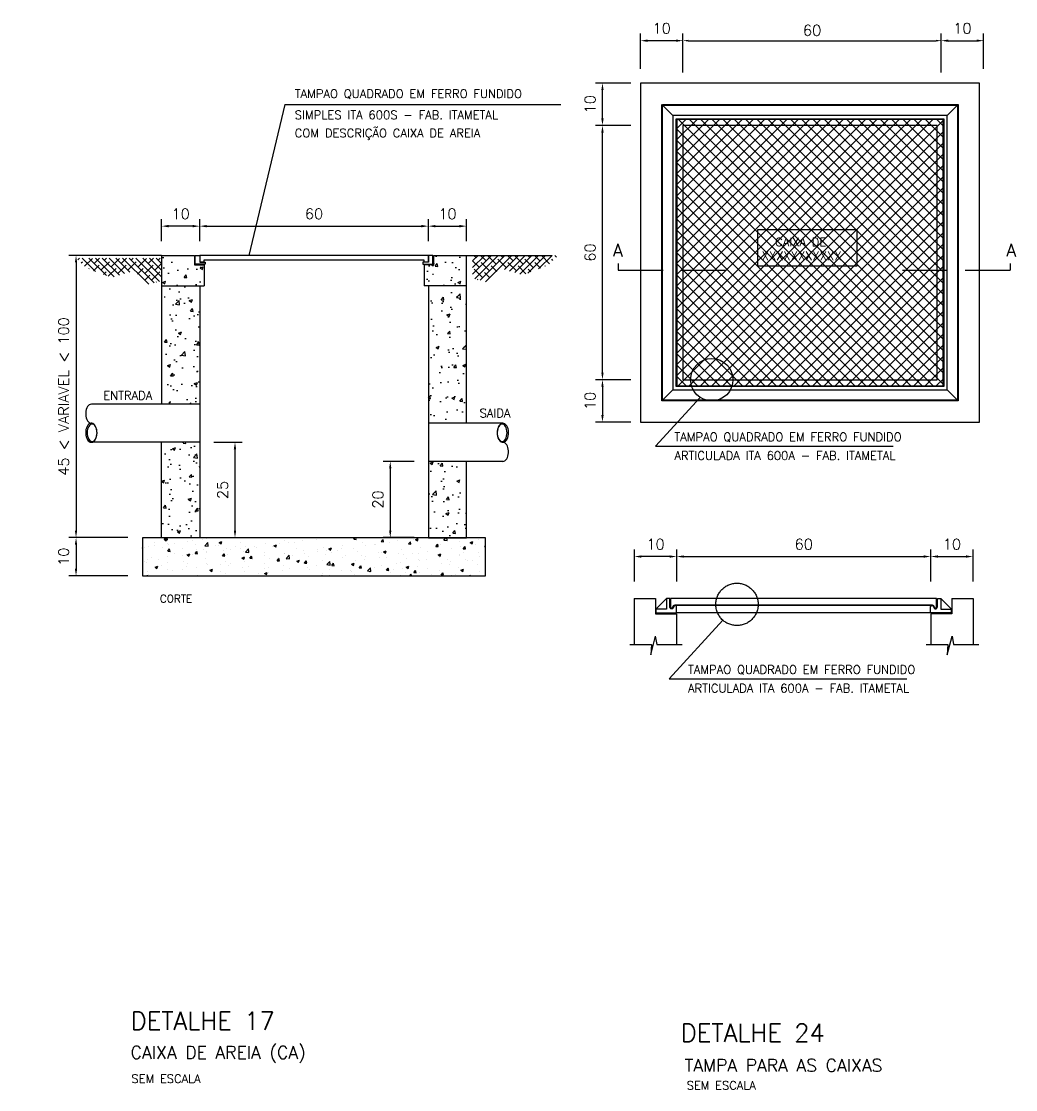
# Model space of a CAD drawing. Header units: millimetres. Extents: x -8 to 5830, y -596 to 3598.
# Drawn here: x 3071 to 4480, y 2086 to 3598 of the extents above; entities that cross this region are included whole.
import ezdxf
from ezdxf.enums import TextEntityAlignment as Align

# ---------------------------------------------------------------- set-up
doc = ezdxf.new("R2010")
doc.units = ezdxf.units.MM
doc.linetypes.add('HIDDEN', pattern=[9.525, 6.35, -3.175])
doc.layers.get('0').update_dxf_attribs({"color": 9})
for name, color, linetype in [('0_1', 1, 'Continuous'), ('1', 8, 'Continuous'), ('_CARIMBO', 7, 'Continuous'), ('ARQ', 8, 'Continuous'), ('COTA', 8, 'Continuous'), ('DETALHES', 1, 'Continuous'), ('HACH1', 7, 'Continuous'), ('HATCH', 113, 'Continuous'), ('INSTALAÇÕES', 7, 'Continuous'), ('SIMB', 1, 'Continuous'), ('texto', 1, 'Continuous'), ('TEXTOS', 2, 'Continuous')]:
    doc.layers.add(name, color=color, linetype=linetype)
doc.styles.add('MONOTXT', font='ROMANS', dxfattribs={"height": 2})
doc.styles.add('ROMANS', font='romans')
doc.dimstyles.new('100', dxfattribs={"dimscale": 0, "dimtxt": 15, "dimasz": 7.5, "dimexe": 7.5, "dimexo": 15, "dimgap": 5, "dimtad": 1, "dimdec": 0, "dimzin": 12, "dimdsep": 46, "dimtxsty": 'ROMANS', "dimcen": 0.15, "dimdle": 8, "dimclrd": 8, "dimclre": 8, "dimclrt": 7, "dimadec": 0, "dimazin": 0, "dimtfac": 1, "dimtdec": 0, "dimtmove": 0, "dimatfit": 3, "dimfxl": 1, "dimtolj": 1, "dimtzin": 0, "dimarcsym": 0})

# ---------------------------------------------------------------- blocks, each defined once
blk = doc.blocks.new('*X35')
at = {"color": 0}
for p, q in [((46.73, 50.71), (47.17, 51.17)), ((46.73, 50.71), (47.62, 50.57)), ((46.77, 50.66), (47.47, 50.93)), ((46.77, 50.66), (47.27, 50.32)), ((47.27, 50.32), (47.47, 50.93)), ((47.62, 50.57), (47.55, 51.17)), ((56.78, 50.65), (56.78, 50.65)), ((57.96, 50.95), (57.96, 50.95)), ((60.57, 51.15), (60.57, 51.15)), ((72.67, 51), (72.67, 51)), ((78.36, 50.42), (78.36, 50.42)), ((83.15, 50.52), (83.15, 50.52)), ((83.41, 51.06), (83.41, 51.06)), ((86.73, 50.81), (86.73, 50.81)), ((96.49, 50.76), (96.83, 51.17)), ((96.49, 50.76), (97.09, 50.71)), ((97.09, 50.71), (97, 51.17)), ((98.76, 51.17), (98.79, 51.15)), ((98.79, 51.15), (98.79, 51.17)), ((103.66, 50.14), (104.14, 50.71)), ((103.86, 50.57), (103.86, 50.57)), ((104.26, 50.08), (104.14, 50.71)), ((112.05, 50.73), (112.05, 50.73)), ((112.66, 50.68), (113.36, 50.95)), ((112.66, 50.68), (113.16, 50.34)), ((113.16, 50.34), (113.36, 50.95)), ((114.55, 51.06), (114.55, 51.06)), ((120.11, 50.52), (120.74, 51.17)), ((120.11, 50.52), (121, 50.38)), ((121, 50.38), (120.91, 51.17)), ((129.3, 50.68), (129.3, 50.68)), ((41.09, 48.21), (41.04, 48.48)), ((41.04, 48.21), (41.09, 48.21)), ((41.67, 48.66), (41.67, 48.66)), ((42.58, 48.85), (42.58, 48.85)), ((44.15, 49.84), (44.15, 49.84)), ((44.17, 48.99), (44.17, 48.99)), ((46.25, 48.49), (46.25, 48.49)), ((47.67, 47.63), (48.15, 48.21)), ((47.67, 47.63), (48.27, 47.58)), ((47.72, 49.56), (47.72, 49.56)), ((47.96, 49.49), (47.96, 49.49)), ((48.27, 47.58), (48.15, 48.21)), ((49.48, 49.61), (49.48, 49.61)), ((51.59, 48.27), (51.59, 48.27)), ((52.77, 50.2), (52.77, 50.2)), ((54.28, 50.32), (54.28, 50.32)), ((54.82, 49.39), (54.82, 49.39)), ((55.18, 48), (55.18, 48)), ((56.93, 48.04), (56.93, 48.04)), ((57.41, 49.05), (58.18, 49.86)), ((57.41, 49.05), (58.29, 48.91)), ((57.84, 47.62), (57.84, 47.62)), ((58.29, 48.91), (58.18, 49.86)), ((60.16, 49.16), (60.16, 49.16)), ((61.01, 49), (61.01, 49)), ((61.15, 49.86), (61.85, 50.13)), ((61.15, 49.86), (61.64, 49.52)), ((61.64, 49.52), (61.85, 50.13)), ((62.27, 47.82), (62.27, 47.82)), ((62.98, 48.32), (62.98, 48.32)), ((64.25, 48.03), (64.25, 48.03)), ((65.5, 48.94), (65.5, 48.94)), ((66.76, 48.36), (66.76, 48.36)), ((66.84, 50), (66.84, 50)), ((68.03, 48.96), (68.03, 48.96)), ((68.08, 47.4), (68.86, 48.21)), ((68.97, 47.26), (68.86, 48.21)), ((69.24, 47.81), (69.24, 47.81)), ((70.54, 48.86), (70.54, 48.86)), ((70.84, 48.71), (70.84, 48.71)), ((73.22, 49.71), (73.22, 49.71)), ((75.07, 48.81), (75.07, 48.81)), ((75.52, 49.06), (76.22, 49.33)), ((75.52, 49.06), (76.01, 48.72)), ((76.01, 48.72), (76.22, 49.33)), ((76.17, 48.48), (76.17, 48.48)), ((76.86, 49.69), (76.86, 49.69)), ((79.36, 50.02), (79.36, 50.02)), ((80.9, 49.81), (80.9, 49.81)), ((81.51, 48.26), (81.51, 48.26)), ((83.29, 47.73), (83.29, 47.73)), ((86.85, 48.03), (86.85, 48.03)), ((88.48, 48.48), (88.48, 48.48)), ((89.34, 47.74), (89.34, 47.74)), ((89.89, 48.26), (90.59, 48.52)), ((89.89, 48.26), (90.39, 47.92)), ((90.39, 47.92), (90.59, 48.52)), ((92.19, 47.81), (92.19, 47.81)), ((93.13, 48.24), (93.13, 48.24)), ((93.61, 49.18), (93.61, 49.18)), ((96.38, 48.31), (96.38, 48.31)), ((98.66, 49.82), (98.66, 49.82)), ((99.44, 49.07), (99.44, 49.07)), ((101.94, 49.4), (101.94, 49.4)), ((102.22, 49.31), (102.22, 49.31)), ((103.66, 50.14), (104.26, 50.08)), ((104.26, 47.46), (104.96, 47.72)), ((104.76, 47.12), (104.96, 47.72)), ((105.73, 49.9), (105.73, 49.9)), ((108.05, 50.31), (108.05, 50.31)), ((108.87, 47.95), (108.87, 47.95)), ((110.83, 49.51), (111.32, 50.08)), ((110.83, 49.51), (111.43, 49.46)), ((111.43, 49.46), (111.32, 50.08)), ((113.92, 48.59), (113.92, 48.59)), ((118.01, 48.88), (118.49, 49.45)), ((118.01, 48.88), (118.6, 48.83)), ((118.6, 48.83), (118.49, 49.45)), ((119.12, 49.34), (119.12, 49.34)), ((122.02, 48.44), (122.02, 48.44)), ((124.25, 50.04), (124.25, 50.04)), ((124.53, 48.77), (124.53, 48.77)), ((125.18, 48.25), (125.66, 48.83)), ((125.18, 48.25), (125.78, 48.2)), ((125.78, 48.2), (125.66, 48.83)), ((127.03, 49.88), (127.73, 50.15)), ((127.03, 49.88), (127.53, 49.54)), ((127.53, 49.54), (127.73, 50.15)), ((128.31, 49.27), (128.31, 49.27)), ((130.79, 48.86), (131.04, 49.13)), ((130.79, 48.86), (131.04, 48.82)), ((130.96, 48.35), (130.96, 48.35)), ((41.54, 45.04), (41.54, 45.04)), ((42.46, 45.53), (42.46, 45.53)), ((43.51, 46), (43.51, 46)), ((45.33, 45.54), (45.33, 45.54)), ((47.6, 46.23), (47.6, 46.23)), ((49.35, 47), (49.35, 47)), ((51.65, 46.37), (51.65, 46.37)), ((52.65, 46.87), (52.65, 46.87)), ((52.74, 46.63), (53.44, 46.9)), ((52.74, 46.63), (53.24, 46.3)), ((53.24, 46.3), (53.44, 46.9)), ((54.15, 46.7), (54.15, 46.7)), ((54.84, 47.01), (55.32, 47.58)), ((54.84, 47.01), (55.44, 46.95)), ((55.44, 46.95), (55.32, 47.58)), ((57.57, 45.8), (57.57, 45.8)), ((57.94, 47.2), (57.94, 47.2)), ((62.01, 46.38), (62.5, 46.95)), ((62.01, 46.38), (62.61, 46.33)), ((62.61, 46.33), (62.5, 46.95)), ((62.85, 44.99), (62.85, 44.99)), ((63.41, 46.8), (63.41, 46.8)), ((67.12, 45.83), (67.82, 46.1)), ((67.12, 45.83), (67.61, 45.5)), ((67.61, 47.59), (67.61, 47.59)), ((67.61, 45.5), (67.82, 46.1)), ((67.91, 45.63), (67.91, 45.63)), ((67.91, 44.92), (67.91, 44.92)), ((68.08, 47.4), (68.97, 47.26)), ((69.19, 45.75), (69.67, 46.33)), ((69.19, 45.75), (69.78, 45.7)), ((69.78, 45.7), (69.67, 46.33)), ((72.95, 47.37), (72.95, 47.37)), ((73.1, 46.38), (73.1, 46.38)), ((74.23, 45.75), (74.23, 45.75)), ((76.36, 45.12), (76.84, 45.7)), ((76.36, 45.12), (76.96, 45.07)), ((76.73, 46.08), (76.73, 46.08)), ((76.96, 45.07), (76.84, 45.7)), ((78.23, 47.09), (78.23, 47.09)), ((78.28, 47.14), (78.28, 47.14)), ((78.75, 45.74), (79.53, 46.55)), ((78.75, 45.74), (79.64, 45.6)), ((78.89, 45.31), (78.89, 45.31)), ((79.64, 45.6), (79.53, 46.55)), ((80.52, 46.58), (80.52, 46.58)), ((81.49, 45.03), (82.19, 45.3)), ((81.49, 45.03), (81.98, 44.7)), ((81.98, 44.7), (82.19, 45.3)), ((83.53, 44.5), (84.01, 45.07)), ((83.62, 46.92), (83.62, 46.92)), ((84.13, 44.44), (84.01, 45.07)), ((84.72, 46.31), (84.72, 46.31)), ((86.83, 47.41), (86.83, 47.41)), ((88.36, 45.15), (88.36, 45.15)), ((88.96, 46.69), (88.96, 46.69)), ((89.42, 44.09), (90.2, 44.9)), ((90.31, 43.95), (90.2, 44.9)), ((90.55, 47.31), (90.55, 47.31)), ((93.49, 45.85), (93.49, 45.85)), ((94.3, 46.46), (94.3, 46.46)), ((96.81, 45.13), (96.81, 45.13)), ((97.53, 47.58), (97.53, 47.58)), ((98.54, 46.49), (98.54, 46.49)), ((99.31, 45.45), (99.31, 45.45)), ((99.64, 46.24), (99.64, 46.24)), ((102.87, 47.36), (102.87, 47.36)), ((103.1, 45.95), (103.1, 45.95)), ((103.74, 47.24), (103.74, 47.24)), ((104.26, 47.46), (104.76, 47.12)), ((104.97, 46.01), (104.97, 46.01)), ((108.2, 47.13), (108.2, 47.13)), ((109.42, 46.78), (109.42, 46.78)), ((110.31, 45.79), (110.31, 45.79)), ((111.92, 47.11), (111.92, 47.11)), ((113.47, 45.35), (113.47, 45.35)), ((113.54, 46.91), (113.54, 46.91)), ((113.8, 45.26), (113.8, 45.26)), ((115.65, 45.56), (115.65, 45.56)), ((115.71, 47.61), (115.71, 47.61)), ((118.63, 46.65), (119.33, 46.92)), ((118.63, 46.65), (119.13, 46.32)), ((118.88, 46.68), (118.88, 46.68)), ((118.99, 46.01), (118.99, 46.01)), ((119.13, 46.32), (119.33, 46.92)), ((119.3, 46.35), (119.3, 46.35)), ((120.99, 45.34), (120.99, 45.34)), ((121.9, 44.83), (121.9, 44.83)), ((124.13, 46.71), (124.13, 46.71)), ((124.22, 46.45), (124.22, 46.45)), ((125.13, 47.35), (125.13, 47.35)), ((125.68, 45.33), (125.68, 45.33)), ((126.33, 45.11), (126.33, 45.11)), ((127.53, 45.15), (127.53, 45.15)), ((129.18, 47.35), (129.18, 47.35)), ((129.56, 46.23), (129.56, 46.23)), ((42.16, 44.75), (42.16, 44.75)), ((42.34, 42.2), (42.34, 42.2)), ((44.34, 43.41), (45.04, 43.68)), ((44.34, 43.41), (44.84, 43.07)), ((44.84, 43.07), (45.04, 43.68)), ((45.91, 43.8), (45.91, 43.8)), ((47.48, 42.9), (47.48, 42.9)), ((47.49, 44.53), (47.49, 44.53)), ((49.02, 42.43), (49.02, 42.43)), ((51.52, 42.76), (51.52, 42.76)), ((51.74, 44.8), (51.74, 44.8)), ((52.53, 43.54), (52.53, 43.54)), ((52.83, 44.3), (52.83, 44.3)), ((55.31, 43.26), (55.31, 43.26)), ((57.72, 44.29), (57.72, 44.29)), ((58.17, 44.08), (58.17, 44.08)), ((58.71, 42.61), (59.41, 42.88)), ((58.71, 42.61), (59.21, 42.27)), ((59.21, 42.27), (59.41, 42.88)), ((61.39, 42.3), (61.39, 42.3)), ((61.62, 44.09), (61.62, 44.09)), ((63.51, 43.85), (63.51, 43.85)), ((64.13, 44.42), (64.13, 44.42)), ((67.22, 43.31), (67.22, 43.31)), ((67.78, 42.31), (67.78, 42.31)), ((68.85, 43.63), (68.85, 43.63)), ((72.98, 43.06), (72.98, 43.06)), ((73.06, 44.31), (73.06, 44.31)), ((73.08, 41.81), (73.78, 42.07)), ((73.58, 41.47), (73.78, 42.07)), ((74.1, 42.14), (74.1, 42.14)), ((74.19, 43.4), (74.19, 43.4)), ((77.89, 42.63), (77.89, 42.63)), ((78.11, 43.76), (78.11, 43.76)), ((79.52, 43.18), (79.52, 43.18)), ((83.16, 44.4), (83.16, 44.4)), ((83.53, 44.5), (84.13, 44.44)), ((84.2, 43.47), (84.2, 43.47)), ((84.86, 42.95), (84.86, 42.95)), ((86.71, 43.8), (86.71, 43.8)), ((89.42, 44.09), (90.31, 43.95)), ((90.2, 42.72), (90.2, 42.72)), ((90.49, 44.29), (90.49, 44.29)), ((90.7, 43.87), (91.19, 44.44)), ((90.7, 43.87), (91.3, 43.82)), ((91.3, 43.82), (91.19, 44.44)), ((93.37, 42.52), (93.37, 42.52)), ((95.54, 42.5), (95.54, 42.5)), ((95.86, 44.23), (96.56, 44.5)), ((95.86, 44.23), (96.36, 43.89)), ((95.97, 42.34), (95.97, 42.34)), ((96.36, 43.89), (96.56, 44.5)), ((97.88, 43.24), (98.36, 43.82)), ((97.88, 43.24), (98.47, 43.19)), ((98.47, 43.19), (98.36, 43.82)), ((98.42, 43.16), (98.42, 43.16)), ((100.1, 42.43), (100.87, 43.24)), ((100.1, 42.43), (100.98, 42.29)), ((100.98, 42.29), (100.87, 43.24)), ((100.88, 42.27), (100.88, 42.27)), ((101.8, 43.34), (101.8, 43.34)), ((103.62, 43.91), (103.62, 43.91)), ((105.05, 42.61), (105.53, 43.19)), ((105.05, 42.61), (105.65, 42.56)), ((105.65, 42.56), (105.53, 43.19)), ((106.21, 42.05), (106.21, 42.05)), ((106.79, 42.84), (106.79, 42.84)), ((107.63, 44.35), (107.63, 44.35)), ((108.75, 44.62), (108.75, 44.62)), ((109.29, 43.17), (109.29, 43.17)), ((110.03, 42.15), (110.03, 42.15)), ((110.23, 43.43), (110.93, 43.7)), ((110.23, 43.43), (110.73, 43.09)), ((110.73, 43.09), (110.93, 43.7)), ((112.22, 41.99), (112.7, 42.56)), ((112.82, 41.93), (112.7, 42.56)), ((113.08, 43.67), (113.08, 43.67)), ((115.86, 43.15), (115.86, 43.15)), ((118.87, 42.68), (118.87, 42.68)), ((119.39, 44.5), (119.39, 44.5)), ((121.69, 44.15), (121.69, 44.15)), ((124.01, 43.38), (124.01, 43.38)), ((124.6, 42.63), (125.3, 42.9)), ((124.6, 42.63), (125.1, 42.29)), ((125.1, 42.29), (125.3, 42.9)), ((129.06, 44.02), (129.06, 44.02)), ((129.37, 42.22), (129.37, 42.22)), ((42.24, 41.17), (42.37, 41.31)), ((42.39, 41.17), (42.37, 41.31)), ((42.7, 41.6), (42.7, 41.6)), ((55.56, 41.3), (55.56, 41.3)), ((62.73, 41.67), (62.73, 41.67)), ((71.6, 41.81), (71.6, 41.81)), ((73.08, 41.81), (73.58, 41.47)), ((87.87, 41.17), (88.16, 41.27)), ((88.12, 41.17), (88.16, 41.27)), ((88.24, 41.82), (88.24, 41.82)), ((90.14, 41.34), (90.14, 41.34)), ((94.18, 41.18), (94.18, 41.18)), ((96.68, 41.51), (96.68, 41.51)), ((100.47, 42.01), (100.47, 42.01)), ((108.63, 41.29), (108.63, 41.29)), ((111.14, 41.17), (111.55, 41.59)), ((111.55, 41.82), (111.55, 41.82)), ((111.6, 41.17), (111.55, 41.59)), ((112.22, 41.99), (112.82, 41.93)), ((113.68, 41.93), (113.68, 41.93)), ((116.89, 41.6), (116.89, 41.6)), ((119.39, 41.36), (119.88, 41.93)), ((119.39, 41.36), (119.99, 41.31)), ((119.99, 41.31), (119.88, 41.93)), ((122.23, 41.37), (122.23, 41.37)), ((123.05, 41.38), (123.05, 41.38)), ((126.93, 41.17), (127.05, 41.3)), ((127.07, 41.17), (127.05, 41.3))]:
    blk.add_line(p, q, dxfattribs=at)
blk = doc.blocks.new('*D40')
at = {"layer": 'DEFPOINTS', "color": 0, "transparency": 16777216}
for p in [(3647.8, 2975.2), (3593.8, 2867.2), (3647.8, 2867.2)]:
    blk.add_point(p, dxfattribs=at)
at = {"layer": 'DETALHES', "color": 10, "lineweight": -2, "transparency": 16777216}
for p, q in [((3627.8, 2975.2), (3583.8, 2975.2)), ((3593.8, 2965.2), (3593.8, 2877.2)), ((3627.8, 2867.2), (3583.8, 2867.2))]:
    blk.add_line(p, q, dxfattribs=at)
at = {"layer": 'DETALHES', "color": 10, "transparency": 16777216}
for points in [[(3592.1, 2965.2), (3595.4, 2965.2), (3593.8, 2975.2)], [(3592.1, 2877.2), (3595.4, 2877.2), (3593.8, 2867.2)]]:
    blk.add_solid(points, dxfattribs=at)
at = {"layer": 'DETALHES', "color": 7, "transparency": 16777216, "insert": (3576.3, 2921.2), "char_height": 15, "attachment_point": 5, "rotation": 90, "style": 'ROMANS'}
blk.add_mtext('\\A1;20', dxfattribs=at)
blk = doc.blocks.new('*D41')
at = {"layer": 'COTA', "color": 10, "lineweight": -2, "ltscale": 10, "transparency": 16777216}
for p, q in [((3213.5, 3266.8), (3138.6, 3266.8)), ((3148.6, 3256.8), (3148.6, 2877.2)), ((3221.8, 2867.2), (3138.6, 2867.2))]:
    blk.add_line(p, q, dxfattribs=at)
at = {"layer": 'COTA', "color": 10, "ltscale": 10, "transparency": 16777216}
for points in [[(3146.9, 3256.8), (3150.2, 3256.8), (3148.6, 3266.8)], [(3146.9, 2877.2), (3150.2, 2877.2), (3148.6, 2867.2)]]:
    blk.add_solid(points, dxfattribs=at)
at = {"layer": 'DEFPOINTS', "color": 0, "ltscale": 10, "transparency": 16777216}
for p in [(3233.5, 3266.8), (3148.6, 2867.2), (3241.8, 2867.2)]:
    blk.add_point(p, dxfattribs=at)
at = {"layer": 'COTA', "color": 7, "ltscale": 10, "transparency": 16777216, "insert": (3131.1, 3067), "char_height": 15, "attachment_point": 5, "rotation": 90, "style": 'ROMANS'}
blk.add_mtext('\\A1;45 < VARIAVEL < 100', dxfattribs=at)
blk = doc.blocks.new('*D42')
at = {"layer": 'COTA', "color": 10, "lineweight": -2, "ltscale": 10, "transparency": 16777216}
for p, q in [((3343.8, 3002.2), (3383.8, 3002.2)), ((3373.8, 2992.2), (3373.8, 2877.2)), ((3343.8, 2867.2), (3383.8, 2867.2))]:
    blk.add_line(p, q, dxfattribs=at)
at = {"layer": 'COTA', "color": 10, "ltscale": 10, "transparency": 16777216}
for points in [[(3372.1, 2992.2), (3375.5, 2992.2), (3373.8, 3002.2)], [(3372.1, 2877.2), (3375.5, 2877.2), (3373.8, 2867.2)]]:
    blk.add_solid(points, dxfattribs=at)
at = {"layer": 'DEFPOINTS', "color": 0, "ltscale": 10, "transparency": 16777216}
for p in [(3323.8, 3002.2), (3323.8, 2867.2), (3373.8, 2867.2)]:
    blk.add_point(p, dxfattribs=at)
at = {"layer": 'COTA', "color": 7, "ltscale": 10, "transparency": 16777216, "insert": (3356.3, 2934.7), "char_height": 15, "attachment_point": 5, "rotation": 90, "style": 'ROMANS'}
blk.add_mtext('\\A1;25', dxfattribs=at)
blk = doc.blocks.new('*D43')
at = {"layer": 'COTA', "color": 10, "lineweight": -2, "ltscale": 10, "transparency": 16777216}
for p, q in [((3221.8, 2867.2), (3138.6, 2867.2)), ((3148.6, 2857.2), (3148.6, 2823.2)), ((3221.8, 2813.2), (3138.6, 2813.2))]:
    blk.add_line(p, q, dxfattribs=at)
at = {"layer": 'COTA', "color": 10, "ltscale": 10, "transparency": 16777216}
for points in [[(3146.9, 2857.2), (3150.2, 2857.2), (3148.6, 2867.2)], [(3146.9, 2823.2), (3150.2, 2823.2), (3148.6, 2813.2)]]:
    blk.add_solid(points, dxfattribs=at)
at = {"layer": 'DEFPOINTS', "color": 0, "ltscale": 10, "transparency": 16777216}
for p in [(3241.8, 2867.2), (3148.6, 2813.2), (3241.8, 2813.2)]:
    blk.add_point(p, dxfattribs=at)
at = {"layer": 'COTA', "color": 7, "ltscale": 10, "transparency": 16777216, "insert": (3131.1, 2840.2), "char_height": 15, "attachment_point": 5, "rotation": 90, "style": 'ROMANS'}
blk.add_mtext('\\A1;10', dxfattribs=at)
blk = doc.blocks.new('*X36')
at = {"color": 0}
for p, q in [((140.54, 462.28), (145.49, 467.22)), ((140.54, 464.05), (143.72, 467.22)), ((140.54, 465.81), (141.96, 467.22)), ((142.31, 464.04), (140.54, 465.8)), ((141.42, 466.69), (140.89, 467.22)), ((141.1, 461.07), (147.26, 467.22)), ((142.51, 460.7), (149.03, 467.22)), ((144.07, 465.81), (142.65, 467.22)), ((144.96, 463.15), (142.75, 465.36)), ((143.91, 460.34), (150.79, 467.22)), ((146.72, 464.92), (144.51, 467.13)), ((149.38, 464.04), (147.17, 466.25)), ((148.49, 466.69), (147.96, 467.22)), ((148.88, 463.54), (152.56, 467.22)), ((151.14, 465.81), (149.73, 467.22)), ((152.03, 463.15), (149.82, 465.36)), ((150.23, 463.13), (154.33, 467.22)), ((151.59, 462.72), (156.1, 467.22)), ((153.8, 464.92), (151.59, 467.13)), ((152.95, 462.31), (157.87, 467.22)), ((156.45, 464.04), (154.24, 466.25)), ((155.01, 462.6), (159.63, 467.22)), ((155.56, 466.69), (155.03, 467.22)), ((158.22, 465.81), (156.8, 467.22)), ((158.38, 463.87), (156.89, 465.36)), ((157.85, 463.67), (161.4, 467.22)), ((160.73, 465.06), (158.66, 467.13)), ((161.63, 465.92), (161.31, 466.25)), ((162.54, 466.78), (162.1, 467.22)), ((143.19, 461.39), (140.98, 463.6)), ((145.04, 461.31), (143.63, 462.71)), ((146.89, 462.99), (145.4, 464.48)), ((154.53, 462.42), (152.47, 464.48)), ((155.81, 462.9), (155.12, 463.6)), ((159.66, 464.36), (159.54, 464.48)), ((141.96, 460.85), (141.86, 460.95))]:
    blk.add_line(p, q, dxfattribs=at)
blk = doc.blocks.new('*D37')
at = {"layer": 'COTA', "color": 10, "lineweight": -2, "ltscale": 10, "transparency": 16777216}
for p, q in [((3323.8, 3286.8), (3323.8, 3318.2)), ((3647.8, 3286.8), (3647.8, 3318.2)), ((3333.8, 3308.2), (3637.8, 3308.2))]:
    blk.add_line(p, q, dxfattribs=at)
at = {"layer": 'COTA', "color": 10, "ltscale": 10, "transparency": 16777216}
for points in [[(3333.8, 3309.9), (3333.8, 3306.5), (3323.8, 3308.2)], [(3637.8, 3309.9), (3637.8, 3306.5), (3647.8, 3308.2)]]:
    blk.add_solid(points, dxfattribs=at)
at = {"layer": 'DEFPOINTS', "color": 0, "ltscale": 10, "transparency": 16777216}
for p in [(3647.8, 3308.2), (3323.8, 3266.8), (3647.8, 3266.8)]:
    blk.add_point(p, dxfattribs=at)
at = {"layer": 'COTA', "color": 7, "ltscale": 10, "transparency": 16777216, "insert": (3485.8, 3325.7), "char_height": 15, "attachment_point": 5, "style": 'ROMANS'}
blk.add_mtext('\\A1;60', dxfattribs=at)
blk = doc.blocks.new('*D38')
at = {"layer": 'COTA', "color": 10, "lineweight": -2, "ltscale": 10, "transparency": 16777216}
for p, q in [((3269.8, 3286.8), (3269.8, 3318.2)), ((3323.8, 3286.8), (3323.8, 3318.2)), ((3313.8, 3308.2), (3279.8, 3308.2))]:
    blk.add_line(p, q, dxfattribs=at)
at = {"layer": 'COTA', "color": 10, "ltscale": 10, "transparency": 16777216}
for points in [[(3279.8, 3309.9), (3279.8, 3306.5), (3269.8, 3308.2)], [(3313.8, 3309.9), (3313.8, 3306.5), (3323.8, 3308.2)]]:
    blk.add_solid(points, dxfattribs=at)
at = {"layer": 'DEFPOINTS', "color": 0, "ltscale": 10, "transparency": 16777216}
for p in [(3269.8, 3308.2), (3269.8, 3266.8), (3323.8, 3266.8)]:
    blk.add_point(p, dxfattribs=at)
at = {"layer": 'COTA', "color": 7, "ltscale": 10, "transparency": 16777216, "insert": (3296.8, 3325.7), "char_height": 15, "attachment_point": 5, "style": 'ROMANS'}
blk.add_mtext('\\A1;10', dxfattribs=at)
blk = doc.blocks.new('*D39')
at = {"layer": 'COTA', "color": 10, "lineweight": -2, "ltscale": 10, "transparency": 16777216}
for p, q in [((3647.8, 3286.8), (3647.8, 3318.2)), ((3701.8, 3286.8), (3701.8, 3318.2)), ((3657.8, 3308.2), (3691.8, 3308.2))]:
    blk.add_line(p, q, dxfattribs=at)
at = {"layer": 'COTA', "color": 10, "ltscale": 10, "transparency": 16777216}
for points in [[(3657.8, 3309.9), (3657.8, 3306.5), (3647.8, 3308.2)], [(3691.8, 3309.9), (3691.8, 3306.5), (3701.8, 3308.2)]]:
    blk.add_solid(points, dxfattribs=at)
at = {"layer": 'DEFPOINTS', "color": 0, "ltscale": 10, "transparency": 16777216}
for p in [(3701.8, 3308.2), (3647.8, 3266.8), (3701.8, 3266.8)]:
    blk.add_point(p, dxfattribs=at)
at = {"layer": 'COTA', "color": 7, "ltscale": 10, "transparency": 16777216, "insert": (3674.8, 3325.7), "char_height": 15, "attachment_point": 5, "style": 'ROMANS'}
blk.add_mtext('\\A1;10', dxfattribs=at)
blk = doc.blocks.new('*D44')
at = {"layer": 'COTA', "color": 10, "lineweight": -2, "ltscale": 10, "transparency": 16777216}
for p, q in [((3934.4, 3450.8), (3884.4, 3450.8)), ((3894.4, 3100.8), (3894.4, 3440.8)), ((3934.4, 3090.8), (3884.4, 3090.8))]:
    blk.add_line(p, q, dxfattribs=at)
at = {"layer": 'COTA', "color": 10, "ltscale": 10, "transparency": 16777216}
for points in [[(3892.8, 3440.8), (3896.1, 3440.8), (3894.4, 3450.8)], [(3892.8, 3100.8), (3896.1, 3100.8), (3894.4, 3090.8)]]:
    blk.add_solid(points, dxfattribs=at)
at = {"layer": 'DEFPOINTS', "color": 0, "ltscale": 10, "transparency": 16777216}
for p in [(3894.4, 3450.8), (3954.4, 3450.8), (3954.4, 3090.8)]:
    blk.add_point(p, dxfattribs=at)
at = {"layer": 'COTA', "color": 7, "ltscale": 10, "transparency": 16777216, "insert": (3876.9, 3270.8), "char_height": 15, "attachment_point": 5, "rotation": 90, "style": 'ROMANS'}
blk.add_mtext('\\A1;60', dxfattribs=at)
blk = doc.blocks.new('*D45')
at = {"layer": 'COTA', "color": 10, "lineweight": -2, "ltscale": 10, "transparency": 16777216}
for p, q in [((3939.6, 2805.2), (3939.6, 2850.4)), ((3999.6, 2805.2), (3999.6, 2850.4)), ((3989.6, 2840.4), (3949.6, 2840.4))]:
    blk.add_line(p, q, dxfattribs=at)
at = {"layer": 'COTA', "color": 10, "ltscale": 10, "transparency": 16777216}
for points in [[(3949.6, 2842.1), (3949.6, 2838.8), (3939.6, 2840.4)], [(3989.6, 2842.1), (3989.6, 2838.8), (3999.6, 2840.4)]]:
    blk.add_solid(points, dxfattribs=at)
at = {"layer": 'DEFPOINTS', "color": 0, "ltscale": 10, "transparency": 16777216}
for p in [(3939.6, 2840.4), (3939.6, 2785.2), (3999.6, 2785.2)]:
    blk.add_point(p, dxfattribs=at)
at = {"layer": 'COTA', "color": 7, "ltscale": 10, "transparency": 16777216, "insert": (3969.6, 2857.9), "char_height": 15, "attachment_point": 5, "style": 'ROMANS'}
blk.add_mtext('\\A1;10', dxfattribs=at)
blk = doc.blocks.new('*D46')
at = {"layer": 'COTA', "color": 10, "lineweight": -2, "ltscale": 10, "transparency": 16777216}
for p, q in [((3934.4, 3090.8), (3884.4, 3090.8)), ((3894.4, 3080.8), (3894.4, 3040.8)), ((3934.4, 3030.8), (3884.4, 3030.8))]:
    blk.add_line(p, q, dxfattribs=at)
at = {"layer": 'COTA', "color": 10, "ltscale": 10, "transparency": 16777216}
for points in [[(3892.8, 3080.8), (3896.1, 3080.8), (3894.4, 3090.8)], [(3892.8, 3040.8), (3896.1, 3040.8), (3894.4, 3030.8)]]:
    blk.add_solid(points, dxfattribs=at)
at = {"layer": 'DEFPOINTS', "color": 0, "ltscale": 10, "transparency": 16777216}
for p in [(3954.4, 3090.8), (3894.4, 3030.8), (3954.4, 3030.8)]:
    blk.add_point(p, dxfattribs=at)
at = {"layer": 'COTA', "color": 7, "ltscale": 10, "transparency": 16777216, "insert": (3876.9, 3060.8), "char_height": 15, "attachment_point": 5, "rotation": 90, "style": 'ROMANS'}
blk.add_mtext('\\A1;10', dxfattribs=at)
blk = doc.blocks.new('*D47')
at = {"layer": '0_1', "color": 10, "linetype": 'Continuous', "lineweight": -2, "transparency": 16777216}
for p, q in [((3999.6, 2805.2), (3999.6, 2850.4)), ((4359.6, 2805.2), (4359.6, 2850.4)), ((4009.6, 2840.4), (4349.6, 2840.4))]:
    blk.add_line(p, q, dxfattribs=at)
at = {"layer": '0_1', "color": 10, "linetype": 'Continuous', "transparency": 16777216}
for points in [[(4009.6, 2842.1), (4009.6, 2838.8), (3999.6, 2840.4)], [(4349.6, 2842.1), (4349.6, 2838.8), (4359.6, 2840.4)]]:
    blk.add_solid(points, dxfattribs=at)
at = {"layer": 'DEFPOINTS', "color": 0, "linetype": 'Continuous', "transparency": 16777216}
for p in [(4359.6, 2840.4), (3999.6, 2785.2), (4359.6, 2785.2)]:
    blk.add_point(p, dxfattribs=at)
at = {"layer": '0_1', "color": 7, "linetype": 'Continuous', "transparency": 16777216, "insert": (4179.6, 2857.9), "char_height": 15, "attachment_point": 5, "style": 'ROMANS'}
blk.add_mtext('\\A1;60', dxfattribs=at)
blk = doc.blocks.new('*D48')
at = {"layer": 'DEFPOINTS', "color": 0, "transparency": 16777216}
for p in [(4419.6, 2840.4), (4359.6, 2785.2), (4419.6, 2785.2)]:
    blk.add_point(p, dxfattribs=at)
at = {"layer": 'SIMB', "color": 10, "lineweight": -2, "transparency": 16777216}
for p, q in [((4359.6, 2805.2), (4359.6, 2850.4)), ((4419.6, 2805.2), (4419.6, 2850.4)), ((4369.6, 2840.4), (4409.6, 2840.4))]:
    blk.add_line(p, q, dxfattribs=at)
at = {"layer": 'SIMB', "color": 10, "transparency": 16777216}
for points in [[(4369.6, 2842.1), (4369.6, 2838.8), (4359.6, 2840.4)], [(4409.6, 2842.1), (4409.6, 2838.8), (4419.6, 2840.4)]]:
    blk.add_solid(points, dxfattribs=at)
at = {"layer": 'SIMB', "color": 7, "transparency": 16777216, "insert": (4389.6, 2857.9), "char_height": 15, "attachment_point": 5, "style": 'ROMANS'}
blk.add_mtext('\\A1;10', dxfattribs=at)
blk = doc.blocks.new('*D49')
at = {"layer": 'COTA', "color": 10, "lineweight": -2, "ltscale": 10, "transparency": 16777216}
for p, q in [((3948.4, 3530.8), (3948.4, 3580.8)), ((3998.4, 3570.8), (3958.4, 3570.8)), ((4008.4, 3530.8), (4008.4, 3580.8))]:
    blk.add_line(p, q, dxfattribs=at)
at = {"layer": 'COTA', "color": 10, "ltscale": 10, "transparency": 16777216}
for points in [[(3958.4, 3572.5), (3958.4, 3569.1), (3948.4, 3570.8)], [(3998.4, 3572.5), (3998.4, 3569.1), (4008.4, 3570.8)]]:
    blk.add_solid(points, dxfattribs=at)
at = {"layer": 'DEFPOINTS', "color": 0, "ltscale": 10, "transparency": 16777216}
for p in [(3948.4, 3570.8), (3948.4, 3510.8), (4008.4, 3510.8)]:
    blk.add_point(p, dxfattribs=at)
at = {"layer": 'COTA', "color": 7, "ltscale": 10, "transparency": 16777216, "insert": (3978.4, 3588.3), "char_height": 15, "attachment_point": 5, "style": 'ROMANS'}
blk.add_mtext('\\A1;10', dxfattribs=at)
blk = doc.blocks.new('*D50')
at = {"layer": 'COTA', "color": 10, "lineweight": -2, "ltscale": 10, "transparency": 16777216}
for p, q in [((3934.4, 3510.8), (3884.4, 3510.8)), ((3894.4, 3460.8), (3894.4, 3500.8)), ((3934.4, 3450.8), (3884.4, 3450.8))]:
    blk.add_line(p, q, dxfattribs=at)
at = {"layer": 'COTA', "color": 10, "ltscale": 10, "transparency": 16777216}
for points in [[(3892.8, 3500.8), (3896.1, 3500.8), (3894.4, 3510.8)], [(3892.8, 3460.8), (3896.1, 3460.8), (3894.4, 3450.8)]]:
    blk.add_solid(points, dxfattribs=at)
at = {"layer": 'DEFPOINTS', "color": 0, "ltscale": 10, "transparency": 16777216}
for p in [(3894.4, 3510.8), (3954.4, 3510.8), (3954.4, 3450.8)]:
    blk.add_point(p, dxfattribs=at)
at = {"layer": 'COTA', "color": 7, "ltscale": 10, "transparency": 16777216, "insert": (3876.9, 3480.8), "char_height": 15, "attachment_point": 5, "rotation": 90, "style": 'ROMANS'}
blk.add_mtext('\\A1;10', dxfattribs=at)
blk = doc.blocks.new('*D51')
at = {"layer": 'COTA', "color": 10, "lineweight": -2, "ltscale": 10, "transparency": 16777216}
for p, q in [((4374.4, 3530.8), (4374.4, 3580.8)), ((4384.4, 3570.8), (4424.4, 3570.8)), ((4434.4, 3530.8), (4434.4, 3580.8))]:
    blk.add_line(p, q, dxfattribs=at)
at = {"layer": 'COTA', "color": 10, "ltscale": 10, "transparency": 16777216}
for points in [[(4384.4, 3572.5), (4384.4, 3569.1), (4374.4, 3570.8)], [(4424.4, 3572.5), (4424.4, 3569.1), (4434.4, 3570.8)]]:
    blk.add_solid(points, dxfattribs=at)
at = {"layer": 'DEFPOINTS', "color": 0, "ltscale": 10, "transparency": 16777216}
for p in [(4434.4, 3570.8), (4374.4, 3510.8), (4434.4, 3510.8)]:
    blk.add_point(p, dxfattribs=at)
at = {"layer": 'COTA', "color": 7, "ltscale": 10, "transparency": 16777216, "insert": (4404.4, 3588.3), "char_height": 15, "attachment_point": 5, "style": 'ROMANS'}
blk.add_mtext('\\A1;10', dxfattribs=at)

msp = doc.modelspace()

# ---------------------------------------------------------------- hatches: boundary and pattern name
at = {"layer": 'HATCH'}
h = msp.add_hatch(dxfattribs=at)
h.set_pattern_fill('ANSI37', color=256, scale=90, style=0)
h.set_pattern_definition([(45, (-1887.301, -770.055), (-7.954951, 7.954951), []), (135, (-1887.301, -770.055), (-7.954951, -7.954951), [])])
h.paths.add_polyline_path([(3999.898, 3082.284), (4376.943, 3082.284), (4376.943, 3459.329), (3999.898, 3459.329)])
h.paths.add_polyline_path([(4118.702, 3257.256), (4246.987, 3257.256), (4246.987, 3275.256), (4118.702, 3275.256)], flags=24)
h.paths.add_polyline_path([(4137.778, 3276.685), (4224.35, 3276.685), (4224.35, 3294.685), (4137.778, 3294.685)], flags=24)
at = {"layer": 'INSTALAÇÕES'}
h = msp.add_hatch(dxfattribs=at)
h.set_pattern_fill('AR-CONC', color=8, scale=0.25)
h.paths.add_polyline_path([(3269.768, 3266.762), (3269.768, 3223.562), (3329.978, 3223.562), (3329.978, 3253.262), (3316.478, 3253.262), (3316.478, 3266.762)])
h.paths.add_polyline_path([(3655.255, 3266.762), (3655.255, 3253.262), (3641.755, 3253.262), (3641.755, 3223.562), (3701.768, 3223.562), (3701.768, 3266.762)])
h = msp.add_hatch(dxfattribs=at)
h.set_pattern_fill('AR-CONC', color=8, scale=0.25)
h.paths.add_polyline_path([(3323.768, 3002.162), (3269.768, 3002.162), (3269.768, 2867.162), (3323.768, 2867.162)])
h.paths.add_polyline_path([(3323.768, 3223.562), (3269.768, 3223.562), (3269.768, 3056.162), (3323.768, 3056.162)])
h = msp.add_hatch(dxfattribs=at)
h.set_pattern_fill('AR-CONC', color=8, scale=0.25)
h.paths.add_polyline_path([(3701.768, 2975.162), (3647.768, 2975.162), (3647.768, 2867.162), (3701.768, 2867.162)])
h.paths.add_polyline_path([(3701.768, 3223.562), (3647.768, 3223.562), (3647.768, 3029.162), (3701.768, 3029.162)])

# ---------------------------------------------------------------- linework, layer by layer
at = {"layer": '0_1', "linetype": 'Continuous'}
for p, q in [((3994.265, 3464.961), (3979.587, 3479.639)), ((4382.576, 3464.961), (4397.254, 3479.639)), ((3994.265, 3076.651), (3979.587, 3061.973)), ((4382.576, 3076.651), (4397.254, 3061.973)), ((3985.069, 2781.017), (3969.818, 2765.766)), ((4361.39, 2770.997), (3997.211, 2770.997)), ((4373.735, 2781.017), (4388.986, 2765.766)), ((4365.982, 2760.677), (3999.519, 2760.677))]:
    msp.add_line(p, q, dxfattribs=at)
for points in [[(4382.576, 3076.651), (4382.576, 3464.961), (3994.265, 3464.961), (3994.265, 3076.651)], [(4377.913, 3081.313), (3998.928, 3081.313), (3998.928, 3460.299), (4377.913, 3460.299)], [(3999.898, 3082.284), (4376.943, 3082.284), (4376.943, 3459.329), (3999.898, 3459.329)], [(4008.42, 3090.806), (4368.42, 3090.806), (4368.42, 3450.806), (4008.42, 3450.806)]]:
    msp.add_lwpolyline(points, close=True, dxfattribs=at)
for points in [[(3970.275, 2765.766), (3970.275, 2760.677), (3999.443, 2760.677), (3999.443, 2769.169, 0.89065055), (3995.307, 2769.169, -1), (3989.731, 2769.169), (3989.731, 2781.017), (3985.069, 2781.017), (3985.069, 2765.766)], [(4388.484, 2765.766), (4388.484, 2760.677), (4359.361, 2760.677), (4359.361, 2769.169, -0.89065055), (4363.496, 2769.169, 1), (4369.072, 2769.169), (4369.072, 2781.017), (4373.735, 2781.017), (4373.735, 2765.766)]]:
    msp.add_lwpolyline(points, format="xyb", close=True, dxfattribs=at)
msp.add_lwpolyline([(3990.767, 2781.017), (3990.767, 2769.169, 1), (3994.423, 2769.169, -0.41421356), (3997.211, 2771.957), (4361.39, 2771.957, -0.41421356), (4364.177, 2769.169, 1), (4367.833, 2769.169), (4367.833, 2781.017), (3990.778, 2781.017)], format="xyb", dxfattribs=at)
at = {"layer": '1', "linetype": 'HIDDEN', "ltscale": 25}
for p, q in [((3916.652, 3255.096), (3916.652, 3245.9)), ((4471.98, 3255.096), (4471.98, 3245.9)), ((3916.652, 3245.9), (3980.389, 3245.9)), ((4005.33, 3245.9), (4069.068, 3245.9)), ((4319.564, 3245.9), (4383.302, 3245.9)), ((4408.243, 3245.9), (4471.98, 3245.9))]:
    msp.add_line(p, q, dxfattribs=at)
at = {"layer": 'ARQ', "color": 3}
for p, q in [((3655.255, 3253.262), (3641.755, 3253.262)), ((3323.768, 3056.162), (3170.3, 3056.162)), ((3753.313, 3029.162), (3647.768, 3029.162)), ((3323.768, 3002.162), (3170.3, 3002.162)), ((3753.313, 2975.162), (3647.768, 2975.162)), ((3701.768, 2975.162), (3647.768, 2975.162))]:
    msp.add_line(p, q, dxfattribs=at)
at = {"layer": 'ARQ', "color": 1}
for p, q in [((4032.762, 3065.779), (3969.471, 2996.625)), ((3969.471, 2996.625), (4306.514, 2996.625))]:
    msp.add_line(p, q, dxfattribs=at)
msp.add_lwpolyline([(4114.407, 3251.625), (4114.407, 3303.696), (4254.641, 3303.696), (4254.641, 3251.625)], close=True, dxfattribs=at)
at = {"layer": 'ARQ', "color": 3}
for points in [[(3317.558, 3254.342), (3317.558, 3266.762), (3323.768, 3266.762), (3323.768, 3257.447), (3331.598, 3257.447), (3331.598, 3254.342)], [(3654.175, 3254.342), (3654.175, 3266.762), (3647.965, 3266.762), (3647.965, 3257.447), (3640.135, 3257.447), (3640.135, 3254.342)]]:
    msp.add_lwpolyline(points, close=True, dxfattribs=at)
at = {"layer": 'ARQ', "color": 0}
msp.add_lwpolyline([(3641.558, 3260.552), (3641.558, 3257.643), (3647.768, 3257.643), (3647.768, 3266.762), (3323.965, 3266.762), (3323.965, 3257.643), (3330.175, 3257.643), (3330.175, 3260.552)], close=True, dxfattribs=at)
at = {"layer": 'ARQ', "color": 3, "flags": 128}
for points in [[(3170.3, 3056.162), (3168.821, 3055.932), (3167.392, 3055.25), (3166.062, 3054.14), (3164.877, 3052.638), (3163.876, 3050.797), (3163.094, 3048.679), (3162.557, 3046.356), (3162.284, 3043.907), (3162.284, 3041.416), (3162.557, 3038.967), (3163.094, 3036.644), (3163.876, 3034.526), (3164.877, 3032.685), (3166.062, 3031.184), (3167.392, 3030.073), (3168.821, 3029.391), (3170.3, 3029.162)], [(3753.313, 2975.162), (3754.792, 2975.391), (3756.221, 2976.073), (3757.551, 2977.184), (3758.736, 2978.685), (3759.737, 2980.526), (3760.519, 2982.644), (3761.056, 2984.967), (3761.329, 2987.416), (3761.329, 2989.907), (3761.056, 2992.356), (3760.519, 2994.679), (3759.737, 2996.797), (3758.736, 2998.638), (3757.551, 3000.14), (3756.221, 3001.25), (3754.792, 3001.932), (3753.313, 3002.162)]]:
    msp.add_lwpolyline(points, dxfattribs=at)
for points in [[(3170.3, 3002.162), (3171.823, 3002.406), (3173.292, 3003.129), (3174.652, 3004.305), (3175.855, 3005.891), (3176.857, 3007.831), (3177.623, 3010.054), (3178.123, 3012.479), (3178.341, 3015.019), (3178.268, 3017.583), (3177.907, 3020.077), (3177.271, 3022.412), (3176.384, 3024.502), (3175.276, 3026.273), (3173.989, 3027.661), (3172.568, 3028.615), (3171.065, 3029.1), (3169.535, 3029.1), (3168.032, 3028.615), (3166.611, 3027.661), (3165.324, 3026.273), (3164.216, 3024.502), (3163.329, 3022.412), (3162.693, 3020.077), (3162.332, 3017.583), (3162.259, 3015.019), (3162.477, 3012.479), (3162.978, 3010.054), (3163.743, 3007.831), (3164.745, 3005.891), (3165.948, 3004.305), (3167.308, 3003.129), (3168.777, 3002.406)], [(3171.362, 3003.242), (3172.603, 3003.455), (3173.845, 3004.097), (3175.036, 3005.167), (3176.126, 3006.669), (3177.046, 3008.565), (3177.741, 3010.76), (3178.18, 3013.158), (3178.332, 3015.662), (3178.178, 3018.165), (3177.741, 3020.564), (3177.048, 3022.76), (3176.127, 3024.654), (3175.036, 3026.151), (3173.841, 3027.225), (3172.598, 3027.87), (3171.36, 3028.081), (3170.114, 3027.868), (3168.877, 3027.231), (3167.689, 3026.161), (3166.598, 3024.654), (3165.68, 3022.756), (3164.982, 3020.563), (3164.542, 3018.167), (3164.393, 3015.662), (3164.547, 3013.158), (3164.982, 3010.758), (3165.674, 3008.562), (3166.597, 3006.673), (3167.689, 3005.177), (3168.888, 3004.098), (3170.13, 3003.45)], [(3753.313, 3029.162), (3751.79, 3028.918), (3750.321, 3028.195), (3748.961, 3027.019), (3747.758, 3025.432), (3746.756, 3023.492), (3745.991, 3021.27), (3745.49, 3018.844), (3745.272, 3016.304), (3745.345, 3013.74), (3745.706, 3011.246), (3746.342, 3008.912), (3747.229, 3006.821), (3748.337, 3005.05), (3749.624, 3003.662), (3751.045, 3002.708), (3752.548, 3002.223), (3754.078, 3002.223), (3755.581, 3002.708), (3757.002, 3003.662), (3758.289, 3005.05), (3759.397, 3006.821), (3760.284, 3008.912), (3760.92, 3011.246), (3761.281, 3013.74), (3761.354, 3016.304), (3761.136, 3018.844), (3760.636, 3021.27), (3759.87, 3023.492), (3758.868, 3025.432), (3757.665, 3027.019), (3756.305, 3028.195), (3754.836, 3028.918)], [(3752.251, 3028.082), (3751.01, 3027.868), (3749.768, 3027.227), (3748.577, 3026.156), (3747.487, 3024.654), (3746.567, 3022.758), (3745.872, 3020.563), (3745.433, 3018.166), (3745.281, 3015.662), (3745.435, 3013.158), (3745.872, 3010.759), (3746.565, 3008.564), (3747.486, 3006.67), (3748.577, 3005.173), (3749.772, 3004.098), (3751.015, 3003.453), (3752.253, 3003.242), (3753.499, 3003.455), (3754.736, 3004.093), (3755.924, 3005.162), (3757.015, 3006.67), (3757.933, 3008.567), (3758.631, 3010.76), (3759.071, 3013.157), (3759.22, 3015.661), (3759.066, 3018.165), (3758.631, 3020.565), (3757.939, 3022.761), (3757.016, 3024.651), (3755.924, 3026.146), (3754.725, 3027.226), (3753.483, 3027.873)]]:
    msp.add_lwpolyline(points, close=True, dxfattribs=at)
at = {"layer": 'ARQ', "color": 1}
msp.add_circle((4049.304, 3090.806), 30, dxfattribs=at)
at = {"layer": 'COTA', "color": 10, "lineweight": -2, "ltscale": 10}
for p, q in [((4008.42, 3525.806), (4008.42, 3578.306)), ((4015.92, 3570.806), (4366.92, 3570.806)), ((4374.42, 3525.806), (4374.42, 3578.306))]:
    msp.add_line(p, q, dxfattribs=at)
at = {"layer": 'COTA', "color": 10, "ltscale": 10}
for points in [[(4015.92, 3572.056), (4015.92, 3569.556), (4008.42, 3570.806)], [(4366.92, 3572.056), (4366.92, 3569.556), (4374.42, 3570.806)]]:
    msp.add_solid(points, dxfattribs=at)
at = {"layer": 'DEFPOINTS', "color": 0, "ltscale": 10}
for p in [(4374.42, 3570.806), (4008.42, 3510.806), (4374.42, 3510.806)]:
    msp.add_point(p, dxfattribs=at)
at = {"layer": 'DETALHES', "color": 5}
for p, q in [((3269.768, 3266.762), (3148.438, 3266.762)), ((3269.768, 3266.762), (3269.768, 3056.162)), ((3269.768, 3266.762), (3316.478, 3266.762)), ((3316.478, 3266.762), (3316.478, 3253.262)), ((3316.478, 3253.262), (3329.978, 3253.262)), ((3316.478, 3253.262), (3329.978, 3253.262)), ((3329.978, 3253.262), (3329.978, 3223.562)), ((3641.755, 3253.262), (3641.755, 3223.562)), ((3655.255, 3253.262), (3641.755, 3253.262)), ((3655.255, 3266.762), (3701.768, 3266.762)), ((3655.255, 3266.762), (3655.255, 3253.262)), ((3701.768, 3029.162), (3701.768, 3266.762)), ((3701.768, 3266.762), (3823.098, 3266.762)), ((3269.768, 3223.562), (3329.978, 3223.562)), ((3323.768, 3223.562), (3323.768, 2867.162)), ((3701.768, 3223.562), (3641.755, 3223.562)), ((3647.768, 3223.562), (3647.768, 2867.162)), ((3269.768, 2867.162), (3269.768, 3002.162)), ((3701.768, 2867.162), (3701.768, 2975.162)), ((3323.768, 2867.162), (3269.768, 2867.162)), ((3647.768, 2867.162), (3701.768, 2867.162))]:
    msp.add_line(p, q, dxfattribs=at)
msp.add_lwpolyline([(3242.768, 2813.162), (3728.768, 2813.162), (3728.768, 2867.162), (3242.768, 2867.162)], close=True, dxfattribs=at)
at = {"layer": 'HACH1', "linetype": 'HIDDEN', "ltscale": 75}
msp.add_circle((4084.998, 2772.698), 30, dxfattribs=at)
at = {"layer": 'HATCH', "color": 1}
for p, q in [((4064.892, 2750.433), (3988.731, 2667.217)), ((3962.863, 2701.217), (3969.651, 2727.559)), ((3969.296, 2727.559), (3971.35, 2715.689)), ((4382.863, 2701.217), (4389.651, 2727.559)), ((4389.651, 2727.559), (4391.705, 2715.689)), ((3932.979, 2715.689), (3963.961, 2715.689)), ((3963.961, 2715.689), (3962.863, 2701.217)), ((3971.35, 2715.689), (4007.395, 2715.689)), ((4352.979, 2715.689), (4383.961, 2715.689)), ((4383.961, 2715.689), (4382.863, 2701.217)), ((4391.705, 2715.689), (4427.75, 2715.689)), ((3988.731, 2667.217), (4325.774, 2667.217))]:
    msp.add_line(p, q, dxfattribs=at)
msp.add_lwpolyline([(4397.254, 3061.973), (3979.587, 3061.973), (3979.587, 3479.639), (4397.254, 3479.639)], close=True, dxfattribs=at)
at = {"layer": 'SIMB'}
for p, q in [((3939.579, 2781.017), (3969.786, 2781.017)), ((3939.579, 2781.017), (3939.579, 2715.689)), ((3969.786, 2781.017), (3969.786, 2759.477)), ((4389.373, 2781.017), (4419.579, 2781.017)), ((4389.373, 2781.017), (4389.373, 2759.477)), ((4419.579, 2781.017), (4419.579, 2715.689)), ((3969.431, 2759.477), (3999.224, 2759.477)), ((3969.431, 2759.477), (3999.224, 2759.477)), ((3999.224, 2759.477), (3999.224, 2715.689)), ((4389.373, 2759.477), (4359.579, 2759.477)), ((4359.579, 2759.477), (4359.579, 2715.689)), ((4389.373, 2759.477), (4359.579, 2759.477))]:
    msp.add_line(p, q, dxfattribs=at)
at = {"layer": 'SIMB', "color": 3}
msp.add_lwpolyline([(3948.42, 3030.806), (4428.42, 3030.806), (4428.42, 3510.806), (3948.42, 3510.806)], close=True, dxfattribs=at)
msp.add_lwpolyline([(3979.587, 3480.599), (4398.214, 3480.599), (4398.214, 3061.013), (3978.627, 3061.013), (3978.627, 3480.599)], dxfattribs=at)
at = {"layer": 'texto', "color": 1}
for q in [(3393.528, 3266.762), (3835.401, 3480.545)]:
    msp.add_line((3444.496, 3480.545), q, dxfattribs=at)

# ---------------------------------------------------------------- block references
at = {"layer": 'INSTALAÇÕES', "color": 8}
for name, p, xscale, yscale, zscale in [('*X36', (4028.709, 740.105), -5.399999999965075, 5.40000000083819, 5.4), ('*X36', (2951.533, 743.748), 5.399999999965075, 5.399999999965075, 5.399999999965075), ('*X35', (3021.137, 2590.869), 5.399999999965075, 5.399999999965075, 5.399999999965075)]:
    msp.add_blockref(name, p, dxfattribs=dict(at, xscale=xscale, yscale=yscale, zscale=zscale))

# ---------------------------------------------------------------- texts
at = {"layer": '_CARIMBO', "color": 5, "style": 'ROMANS'}
for s, p in [('DETALHE 17', (3225.926, 2170.404)), ('DETALHE 24', (4005.259, 2153.449))]:
    msp.add_text(s, height=25.35, dxfattribs=at).set_placement(p)
at = {"layer": 'ARQ', "color": 3, "style": 'ROMANS'}
msp.add_text('A', height=18, dxfattribs=at).set_placement((3909.088, 3265.01))
at = {"layer": 'ARQ', "color": 3, "style": 'ROMANS', "text_generation_flag": 2}
msp.add_text('A', height=18, dxfattribs=at).set_placement((4480.596, 3265.01))
at = {"layer": 'ARQ', "color": 4, "style": 'ROMANS'}
for s, p in [('CAIXA DE AREIA (CA)', (3225.926, 2129.506)), ('TAMPA PARA AS CAIXAS', (4010.822, 2111.126))]:
    msp.add_text(s, height=17.8605, dxfattribs=at).set_placement(p)
at = {"layer": 'COTA', "color": 7, "ltscale": 10, "insert": (4191.45, 3585.368), "char_height": 15.3697, "attachment_point": 5, "style": 'ROMANS'}
msp.add_mtext('\\A1;60', dxfattribs=at)
at = {"layer": 'texto', "style": 'MONOTXT'}
for s, p in [('TAMPAO QUADRADO EM FERRO FUNDIDO', (3458.514, 3495.671)), ('SIMPLES ITA 600S - FAB. ITAMETAL', (3458.514, 3465.729)), ('COM DESCRIÇÃO CAIXA DE AREIA', (3458.514, 3440.003)), ('TAMPAO QUADRADO EM FERRO FUNDIDO', (3996.374, 3009.825)), ('ARTICULADA ITA 600A - FAB. ITAMETAL', (3996.374, 2983.425)), ('TAMPAO QUADRADO EM FERRO FUNDIDO', (4015.634, 2680.417)), ('ARTICULADA ITA 600A - FAB. ITAMETAL', (4015.634, 2654.017))]:
    msp.add_text(s, height=12, dxfattribs=at).set_placement(p, align=Align.MIDDLE_LEFT)
at = {"layer": 'texto'}
for s, style, p in [('CAIXA DE', 'ROMANS', (4139.064, 3279.685)), ('XXXXXXXXXXX', 'ROMANS', (4119.987, 3260.256)), ('ENTRADA', 'MONOTXT', (3187.208, 3062.519)), ('SAIDA', 'MONOTXT', (3720.302, 3037.459))]:
    msp.add_text(s, height=12, dxfattribs=dict(at, style=style)).set_placement(p)
at = {"layer": 'texto', "color": 7, "style": 'ROMANS'}
msp.add_text('CORTE ', height=10.8, dxfattribs=at).set_placement((3267.381, 2775.389))
at = {"layer": 'TEXTOS', "color": 7, "style": 'MONOTXT'}
for p in [(3227.208, 2095.131), (4013.83, 2085.678)]:
    msp.add_text('SEM ESCALA', height=11.907, dxfattribs=at).set_placement(p)

# ---------------------------------------------------------------- dimensions: what is measured, and where the dimension line sits
at = {"layer": '0_1', "linetype": 'Continuous'}
dim = msp.add_linear_dim(base=(4359.579, 2840.421), p1=(3999.579, 2785.204), p2=(4359.579, 2785.204), text='60', dimstyle='100', override={"dimscale": 1, "dimasz": 10, "dimexe": 10, "dimexo": 20, "dimgap": 10, "dimrnd": 1, "dimdle": 200, "dimclrd": 10, "dimclre": 10}, dxfattribs=at)
dim.commit()
dim.dimension.update_dxf_attribs({"geometry": '*D47', "text_midpoint": (4179.579, 2857.921)})
at = {"layer": 'COTA', "ltscale": 10}
for base, p1, p2, text, picture, middle in [((3948.42, 3570.806), (4008.42, 3510.806), (3948.42, 3510.806), '10', '*D49', (3978.42, 3588.306)), ((4434.42, 3570.806), (4374.42, 3510.806), (4434.42, 3510.806), '10', '*D51', (4404.42, 3588.306)), ((3269.768, 3308.205), (3323.768, 3266.762), (3269.768, 3266.762), '10', '*D38', (3296.768, 3325.705)), ((3647.768, 3308.205), (3323.768, 3266.762), (3647.768, 3266.762), '60', '*D37', (3485.768, 3325.705)), ((3701.768, 3308.205), (3647.768, 3266.762), (3701.768, 3266.762), '10', '*D39', (3674.768, 3325.705)), ((3939.579, 2840.421), (3999.579, 2785.204), (3939.579, 2785.204), '10', '*D45', (3969.579, 2857.921))]:
    dim = msp.add_linear_dim(base=base, p1=p1, p2=p2, text=text, dimstyle='100', override={"dimscale": 1, "dimasz": 10, "dimexe": 10, "dimexo": 20, "dimgap": 10, "dimrnd": 1, "dimdle": 200, "dimclrd": 10, "dimclre": 10}, dxfattribs=at)
    dim.commit()
    dim.dimension.update_dxf_attribs({"geometry": picture, "text_midpoint": middle})
for base, p1, p2, text, picture, middle in [((3894.42, 3510.806), (3954.42, 3450.806), (3954.42, 3510.806), '10', '*D50', (3876.92, 3480.806)), ((3894.42, 3450.806), (3954.42, 3090.806), (3954.42, 3450.806), '60', '*D44', (3876.92, 3270.806)), ((3148.555, 2867.162), (3233.511, 3266.762), (3241.76, 2867.162), '45 < VARIAVEL < 100', '*D41', (3131.055, 3066.962)), ((3894.42, 3030.806), (3954.42, 3090.806), (3954.42, 3030.806), '10', '*D46', (3876.92, 3060.806)), ((3373.794, 2867.162), (3323.768, 3002.162), (3323.768, 2867.162), '25', '*D42', (3356.294, 2934.662)), ((3148.555, 2813.162), (3241.76, 2867.162), (3241.76, 2813.162), '10', '*D43', (3131.055, 2840.162))]:
    dim = msp.add_linear_dim(base=base, p1=p1, p2=p2, angle=90, text=text, dimstyle='100', override={"dimscale": 1, "dimasz": 10, "dimexe": 10, "dimexo": 20, "dimgap": 10, "dimrnd": 1, "dimdle": 200, "dimclrd": 10, "dimclre": 10}, dxfattribs=at)
    dim.commit()
    dim.dimension.update_dxf_attribs({"geometry": picture, "text_midpoint": middle})
at = {"layer": 'DETALHES', "color": 5}
dim = msp.add_linear_dim(base=(3593.768, 2867.162), p1=(3647.768, 2975.162), p2=(3647.768, 2867.162), angle=270, text='20', dimstyle='100', override={"dimscale": 1, "dimasz": 10, "dimexe": 10, "dimexo": 20, "dimgap": 10, "dimrnd": 1, "dimdle": 200, "dimclrd": 10, "dimclre": 10}, dxfattribs=at)
dim.commit()
dim.dimension.update_dxf_attribs({"geometry": '*D40', "text_midpoint": (3576.268, 2921.162)})
at = {"layer": 'SIMB'}
dim = msp.add_linear_dim(base=(4419.579, 2840.421), p1=(4359.579, 2785.204), p2=(4419.579, 2785.204), text='10', dimstyle='100', override={"dimscale": 1, "dimasz": 10, "dimexe": 10, "dimexo": 20, "dimgap": 10, "dimrnd": 1, "dimdle": 200, "dimclrd": 10, "dimclre": 10}, dxfattribs=at)
dim.commit()
dim.dimension.update_dxf_attribs({"geometry": '*D48', "text_midpoint": (4389.579, 2857.921)})

doc.saveas('drawing.dxf')
